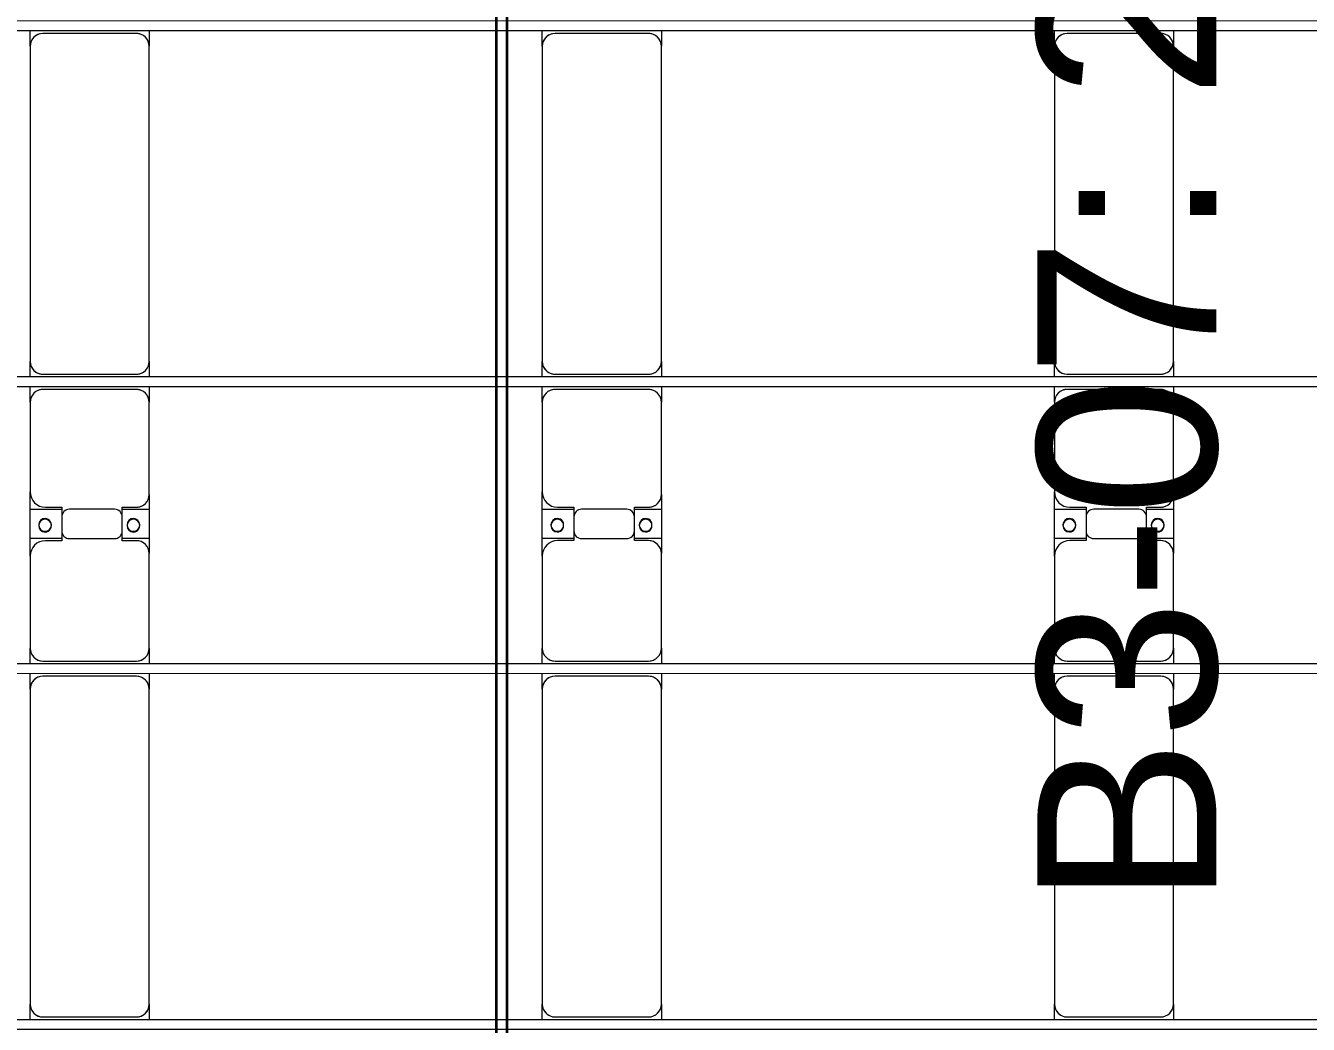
# Model space of a CAD drawing. Header units: millimetres. Extents: x -201615 to 10595, y 61217 to 115919.
# Drawn here: x -190134 to -185125, y 100312 to 104212 of the extents above; entities that cross this region are included whole.
import ezdxf

# ---------------------------------------------------------------- set-up
doc = ezdxf.new("R2010")
doc.units = ezdxf.units.MM
doc.layers.add('A-GENM', color=13, linetype='Continuous', lineweight=9)
doc.layers.add('S-BEAM', color=12, linetype='Continuous', lineweight=9)
doc.layers.add('GC-GHI CHU', color=2, linetype='Continuous')
doc.styles.add('GC_VN', font='arial.ttf')

# ---------------------------------------------------------------- blocks, each defined once
blk = doc.blocks.new('Dai phao do pin - DẢI PHAO ĐỠ PIN-16696-BỐ TRÍ KHUNG KẾT CẤU BÈ PIN 03')
at = {"layer": 'A-GENM', "color": 7}
for p, q in [((26930.3, 241.6), (26989.7, 241.6)), ((28220.3, 241.6), (26989.7, 241.6)), ((28220.3, 241.6), (28280.3, 241.6)), ((28320.3, 241.6), (28379.7, 241.6)), ((28739.7, 241.6), (28379.7, 241.6)), ((28739.7, 241.6), (28922.2, 241.6)), ((28807.8, 241.6), (28990.3, 241.6)), ((28807.8, 118.2), (28807.8, 241.6)), ((28922.2, 241.6), (28922.2, 118.2)), ((29340.3, 241.6), (28990.3, 241.6)), ((29340.3, 241.6), (29400.3, 241.6)), ((29440.3, 241.6), (29499.7, 241.6)), ((30730.3, 241.6), (29499.7, 241.6)), ((30730.3, 241.6), (30790.3, 241.6)), ((26939.7, 191.6), (26939.7, -173.4)), ((28270.3, -173.4), (28270.3, 191.6)), ((28329.7, 191.6), (28329.7, -173.4)), ((28799.7, 118.2), (28799.7, 181.6)), ((28930.3, 181.6), (28930.3, 118.2)), ((29390.3, -173.4), (29390.3, 191.6)), ((29449.7, 191.6), (29449.7, -173.4)), ((30780.3, -173.4), (30780.3, 191.6)), ((28892.2, 118.2), (28799.7, 118.2)), ((28930.3, 118.2), (28837.8, 118.2)), ((28807.8, 88.2), (28807.8, -88.2)), ((28922.2, -88.2), (28922.2, 88.2)), ((28799.7, -173.4), (28799.7, -118.2)), ((28799.7, -118.2), (28892.2, -118.2)), ((28807.8, -223.4), (28807.8, -118.2)), ((28837.8, -118.2), (28930.3, -118.2)), ((28922.2, -118.2), (28922.2, -223.4)), ((28930.3, -118.2), (28930.3, -173.4)), ((26989.7, -223.4), (26930.3, -223.4)), ((26989.7, -223.4), (28220.3, -223.4)), ((28280.3, -223.4), (28220.3, -223.4)), ((28379.7, -223.4), (28320.3, -223.4)), ((28379.7, -223.4), (28749.7, -223.4)), ((28922.2, -223.4), (28749.7, -223.4)), ((28980.3, -223.4), (28807.8, -223.4)), ((28980.3, -223.4), (29340.3, -223.4)), ((29400.3, -223.4), (29340.3, -223.4)), ((29499.7, -223.4), (29440.3, -223.4)), ((29499.7, -223.4), (30730.3, -223.4)), ((30790.3, -223.4), (30730.3, -223.4))]:
    blk.add_line(p, q, dxfattribs=at)
for centre, radius, start, end in [((26989.7, 191.6), 50, 90, 180), ((26989.7, 191.6), 50, 120, 180), ((28220.3, 191.6), 50, 360, 90), ((28220.3, 191.6), 50, 15, 75), ((28379.7, 191.6), 50, 90, 180), ((28379.7, 191.6), 50, 150, 180), ((28739.7, 181.6), 60, 360, 90), ((28858.6, 183.2), 25, 0, 180), ((28861.4, 183.2), 25, 360, 180), ((28990.3, 181.6), 60, 90, 180), ((29340.3, 191.6), 50, 0, 90), ((29340.3, 191.6), 50, 0, 30), ((29499.7, 191.6), 50, 90, 180), ((29499.7, 191.6), 50, 120, 180), ((30730.3, 191.6), 50, 360, 90), ((30730.3, 191.6), 50, 15, 75), ((28858.6, 183.2), 25, 180, 0), ((28861.4, 183.2), 25, 180, 0), ((28837.8, 88.2), 30, 90, 180), ((28892.2, 88.2), 30, 360, 90), ((28837.8, -88.2), 30, 180, 270), ((28892.2, -88.2), 30, 270, 0), ((28858.6, -161.8), 25, 360, 180), ((28861.4, -161.8), 25, 0, 180), ((26989.7, -173.4), 50, 180, 270), ((26989.7, -173.4), 50, 180, 210), ((28220.3, -173.4), 50, 270, 0), ((28220.3, -173.4), 50, 330, 360), ((28379.7, -173.4), 50, 180, 270), ((28379.7, -173.4), 50, 180, 210), ((28749.7, -173.4), 50, 270, 360), ((28749.7, -173.4), 50, 330, 360), ((28858.6, -161.8), 25, 180, 0), ((28861.4, -161.8), 25, 180, 0), ((28980.3, -173.4), 50, 180, 270), ((28980.3, -173.4), 50, 180, 210), ((29340.3, -173.4), 50, 270, 0), ((29340.3, -173.4), 50, 330, 360), ((29499.7, -173.4), 50, 180, 270), ((29499.7, -173.4), 50, 180, 210), ((30730.3, -173.4), 50, 270, 360), ((30730.3, -173.4), 50, 330, 360), ((26989.7, -173.4), 50, 225, 255), ((28220.3, -173.4), 50, 285, 315), ((29499.7, -173.4), 50, 225, 255), ((30730.3, -173.4), 50, 285, 315)]:
    blk.add_arc(centre, radius, start, end, dxfattribs=at)
blk = doc.blocks.new('Dai phao do pin - DẢI PHAO ĐỠ PIN-V1-BỐ TRÍ KHUNG KẾT CẤU BÈ PIN 03')
at = {"layer": 'A-GENM', "color": 7}
for p, q in [((26930.3, 241.6), (26989.7, 241.6)), ((28220.3, 241.6), (26989.7, 241.6)), ((28220.3, 241.6), (28280.3, 241.6)), ((28320.3, 241.6), (28379.7, 241.6)), ((28739.7, 241.6), (28379.7, 241.6)), ((28739.7, 241.6), (28922.2, 241.6)), ((28807.8, 241.6), (28990.3, 241.6)), ((28807.8, 118.2), (28807.8, 241.6)), ((28922.2, 241.6), (28922.2, 118.2)), ((29340.3, 241.6), (28990.3, 241.6)), ((29340.3, 241.6), (29400.3, 241.6)), ((29440.3, 241.6), (29499.7, 241.6)), ((30730.3, 241.6), (29499.7, 241.6)), ((30730.3, 241.6), (30790.3, 241.6)), ((26939.7, 191.6), (26939.7, -173.4)), ((28270.3, -173.4), (28270.3, 191.6)), ((28329.7, 191.6), (28329.7, -173.4)), ((28799.7, 118.2), (28799.7, 181.6)), ((28930.3, 181.6), (28930.3, 118.2)), ((29390.3, -173.4), (29390.3, 191.6)), ((29449.7, 191.6), (29449.7, -173.4)), ((30780.3, -173.4), (30780.3, 191.6)), ((28892.2, 118.2), (28799.7, 118.2)), ((28930.3, 118.2), (28837.8, 118.2)), ((28807.8, 88.2), (28807.8, -88.2)), ((28922.2, -88.2), (28922.2, 88.2)), ((28799.7, -173.4), (28799.7, -118.2)), ((28799.7, -118.2), (28892.2, -118.2)), ((28807.8, -223.4), (28807.8, -118.2)), ((28837.8, -118.2), (28930.3, -118.2)), ((28922.2, -118.2), (28922.2, -223.4)), ((28930.3, -118.2), (28930.3, -173.4)), ((26989.7, -223.4), (26930.3, -223.4)), ((26989.7, -223.4), (28220.3, -223.4)), ((28280.3, -223.4), (28220.3, -223.4)), ((28379.7, -223.4), (28320.3, -223.4)), ((28379.7, -223.4), (28749.7, -223.4)), ((28922.2, -223.4), (28749.7, -223.4)), ((28980.3, -223.4), (28807.8, -223.4)), ((28980.3, -223.4), (29340.3, -223.4)), ((29400.3, -223.4), (29340.3, -223.4)), ((29499.7, -223.4), (29440.3, -223.4)), ((29499.7, -223.4), (30730.3, -223.4)), ((30790.3, -223.4), (30730.3, -223.4))]:
    blk.add_line(p, q, dxfattribs=at)
for centre, radius, start, end in [((26989.7, 191.6), 50, 90, 180), ((26989.7, 191.6), 50, 120, 180), ((28220.3, 191.6), 50, 360, 90), ((28220.3, 191.6), 50, 15, 75), ((28379.7, 191.6), 50, 90, 180), ((28379.7, 191.6), 50, 150, 180), ((28739.7, 181.6), 60, 360, 90), ((28858.6, 183.2), 25, 0, 180), ((28861.4, 183.2), 25, 360, 180), ((28990.3, 181.6), 60, 90, 180), ((29340.3, 191.6), 50, 0, 90), ((29340.3, 191.6), 50, 3.8342, 30), ((29499.7, 191.6), 50, 90, 180), ((29499.7, 191.6), 50, 120, 176.1667), ((30730.3, 191.6), 50, 360, 90), ((30730.3, 191.6), 50, 15, 75), ((28858.6, 183.2), 25, 180, 0), ((28861.4, 183.2), 25, 180, 0), ((28837.8, 88.2), 30, 90, 180), ((28892.2, 88.2), 30, 360, 90), ((28837.8, -88.2), 30, 180, 270), ((28892.2, -88.2), 30, 270, 0), ((28858.6, -161.8), 25, 360, 180), ((28861.4, -161.8), 25, 0, 180), ((26989.7, -173.4), 50, 180, 270), ((26989.7, -173.4), 50, 180, 210), ((28220.3, -173.4), 50, 270, 0), ((28220.3, -173.4), 50, 330, 360), ((28379.7, -173.4), 50, 180, 270), ((28379.7, -173.4), 50, 180, 210), ((28749.7, -173.4), 50, 270, 360), ((28749.7, -173.4), 50, 330, 360), ((28858.6, -161.8), 25, 180, 0), ((28861.4, -161.8), 25, 180, 0), ((28980.3, -173.4), 50, 180, 270), ((28980.3, -173.4), 50, 180, 210), ((29340.3, -173.4), 50, 270, 0), ((29340.3, -173.4), 50, 330, 360), ((29499.7, -173.4), 50, 180, 270), ((29499.7, -173.4), 50, 180, 210), ((30730.3, -173.4), 50, 270, 360), ((30730.3, -173.4), 50, 330, 360), ((26989.7, -173.4), 50, 225, 255), ((28220.3, -173.4), 50, 285, 315), ((29499.7, -173.4), 50, 225, 255), ((30730.3, -173.4), 50, 285, 315)]:
    blk.add_arc(centre, radius, start, end, dxfattribs=at)
blk = doc.blocks.new('Dầm C52 - Dầm C52-37700-BỐ TRÍ KHUNG KẾT CẤU BÈ PIN 03')
at = {"layer": 'S-BEAM', "color": 1, "lineweight": 18}
for p, q in [((-50562.7, 20), (50562.7, 20)), ((50562.7, -20), (-50562.7, -20))]:
    blk.add_line(p, q, dxfattribs=at)
blk = doc.blocks.new('Dầm C52 - Hộp 40x60-33945-BỐ TRÍ KHUNG KẾT CẤU BÈ PIN 03')
at = {"layer": 'S-BEAM', "color": 3, "lineweight": 35}
for p, q in [((-19602.5, 20), (19602.5, 20)), ((19602.5, -20), (-19602.5, -20))]:
    blk.add_line(p, q, dxfattribs=at)
blk = doc.blocks.new('HOBANMONG_BEPIN 3_rvt-1-BỐ TRÍ KHUNG KẾT CẤU BÈ PIN 03')
at = {"layer": 'A-GENM', "lineweight": 9, "rotation": 90.00075860989254}
for name, p in [('Dai phao do pin - DẢI PHAO ĐỠ PIN-16696-BỐ TRÍ KHUNG KẾT CẤU BÈ PIN 03', (-189874.4, 73401)), ('Dai phao do pin - DẢI PHAO ĐỠ PIN-16696-BỐ TRÍ KHUNG KẾT CẤU BÈ PIN 03', (-187874.4, 73401.1)), ('Dai phao do pin - DẢI PHAO ĐỠ PIN-V1-BỐ TRÍ KHUNG KẾT CẤU BÈ PIN 03', (-185874.4, 73401.1))]:
    blk.add_blockref(name, p, dxfattribs=at)
at = {"layer": 'S-BEAM', "lineweight": 9}
for name, p, rotation in [('Dầm C52 - Hộp 40x60-33945-BỐ TRÍ KHUNG KẾT CẤU BÈ PIN 03', (-188274.6, 89149.3), 90.00075860989091), ('Dầm C52 - Dầm C52-37700-BỐ TRÍ KHUNG KẾT CẤU BÈ PIN 03', (-143909.2, 104212), 180.0007586094741), ('Dầm C52 - Dầm C52-37700-BỐ TRÍ KHUNG KẾT CẤU BÈ PIN 03', (-143909.2, 102822), 180.0007586094741), ('Dầm C52 - Dầm C52-37700-BỐ TRÍ KHUNG KẾT CẤU BÈ PIN 03', (-143909.1, 101702), 180.0007586094741), ('Dầm C52 - Dầm C52-37700-BỐ TRÍ KHUNG KẾT CẤU BÈ PIN 03', (-143909.1, 100312), 180.0007586094741)]:
    blk.add_blockref(name, p, dxfattribs=dict(at, rotation=rotation))

msp = doc.modelspace()

# ---------------------------------------------------------------- block references
at = {"lineweight": 5}
msp.add_blockref('HOBANMONG_BEPIN 3_rvt-1-BỐ TRÍ KHUNG KẾT CẤU BÈ PIN 03', (0, 0), dxfattribs=at)

# ---------------------------------------------------------------- texts
at = {"layer": 'GC-GHI CHU', "style": 'GC_VN'}
msp.add_text('B3-07: 2×9,5 m', height=700, rotation=90, dxfattribs=at).set_placement((-185483.7, 100774.5))

doc.saveas('drawing.dxf')
